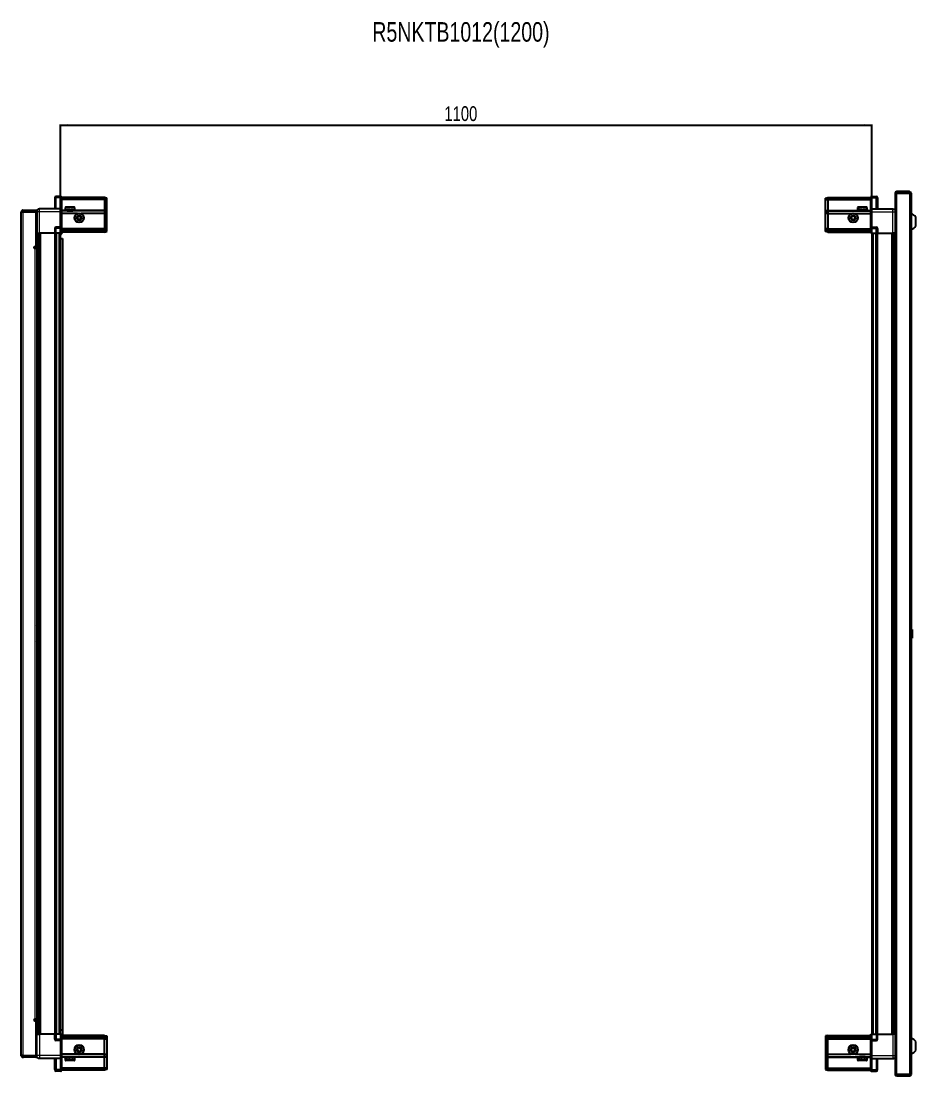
# Model space of a CAD drawing. Header units: millimetres. Extents: x -659 to 3232, y -1210 to 1604.
# Drawn here: x 718 to 1931, y 174 to 1604 of the extents above; entities that cross this region are included whole.
import ezdxf

# ---------------------------------------------------------------- set-up
doc = ezdxf.new("R2010")
doc.units = ezdxf.units.MM
doc.layers.add('FORMAT', color=7, linetype='Continuous')
doc.styles.add('SLDTEXTSTYLE0', font='TXT', dxfattribs={"width": 0.75})
doc.dimstyles.new('SLDDIMSTYLE0', dxfattribs={"dimtxt": 20, "dimasz": 10, "dimexe": 0, "dimexo": 0.0625, "dimgap": 5, "dimtad": 2, "dimdec": 1, "dimrnd": 1e-09, "dimzin": 12, "dimdsep": 46, "dimtxsty": 'SLDTEXTSTYLE0', "dimsah": 1, "dimcen": 0.09, "dimadec": 0, "dimazin": 3, "dimtfac": 1, "dimtofl": 0, "dimtmove": 0, "dimatfit": 3, "dimfxl": 0, "dimfrac": 2, "dimtolj": 1, "dimtzin": 12, "dimarcsym": 0})

# ---------------------------------------------------------------- blocks, each defined once
blk = doc.blocks.new('_D_6')
at = {"layer": 'FORMAT'}
for p, q in [((771.5, 1316.3), (771.5, 1463.8)), ((771.5, 1462.8), (1871.5, 1462.8)), ((1871.5, 1316.3), (1871.5, 1463.8))]:
    blk.add_line(p, q, dxfattribs=at)
for points in [[(771.5, 1462.8), (781.5, 1461.3), (781.5, 1464.4)], [(1871.5, 1462.8), (1861.5, 1464.4), (1861.5, 1461.3)]]:
    blk.add_solid(points, dxfattribs=at)
at = {"layer": 'FORMAT', "insert": (1292, 1488.6), "char_height": 20, "attachment_point": 1, "style": 'SLDTEXTSTYLE0'}
blk.add_mtext('1100', dxfattribs=at)

msp = doc.modelspace()

# ---------------------------------------------------------------- linework, layer by layer
at = {"color": 7, "linetype": 'Continuous', "lineweight": 25}
for p, q in [((763.67, 1364.33), (763.67, 1349.33)), ((771.67, 1366.33), (765.67, 1366.33)), ((771.67, 1366.33), (772.01, 1366.33)), ((771.67, 1366.33), (771.67, 1364.33)), ((771.67, 1349.53), (771.67, 1364.33)), ((771.67, 1349.53), (771.67, 1364.33)), ((772.87, 1365.83), (772.01, 1366.33)), ((772.87, 1364.33), (772.87, 1365.83)), ((831.17, 1364.83), (772.87, 1364.83)), ((772.87, 1364.33), (772.87, 1349.53)), ((831.17, 1362.33), (772.87, 1362.33)), ((831.17, 1364.83), (831.17, 1362.33)), ((834.17, 1364.03), (831.17, 1364.83)), ((831.17, 1362.33), (831.17, 1347.83)), ((834.17, 1362.17), (831.17, 1362.33)), ((834.17, 1362.17), (834.17, 1364.03)), ((834.17, 1347.83), (834.17, 1362.17)), ((1808.87, 1364.03), (1811.87, 1364.83)), ((1808.87, 1362.17), (1808.87, 1364.03)), ((1808.87, 1362.17), (1811.87, 1362.33)), ((1808.87, 1347.83), (1808.87, 1362.17)), ((1811.87, 1364.83), (1811.87, 1362.33)), ((1811.87, 1364.83), (1870.17, 1364.83)), ((1811.87, 1362.33), (1811.87, 1347.83)), ((1811.87, 1362.33), (1870.17, 1362.33)), ((1871.04, 1366.33), (1870.17, 1365.83)), ((1871.04, 1366.33), (1870.17, 1365.83)), ((1870.17, 1365.83), (1870.17, 1364.33)), ((1870.17, 1349.53), (1870.17, 1364.33)), ((1871.37, 1366.33), (1871.04, 1366.33)), ((1871.37, 1366.33), (1871.04, 1366.33)), ((1871.37, 1366.33), (1871.37, 1366.33)), ((1871.37, 1364.33), (1871.37, 1366.33)), ((1871.37, 1366.33), (1877.37, 1366.33)), ((1871.37, 1364.33), (1871.37, 1349.53)), ((1879.37, 1364.33), (1879.37, 1349.33)), ((1903.37, 1370.73), (1903.37, 1358.33)), ((1904.87, 1370.73), (1904.87, 1358.33)), ((1905.37, 1357.83), (1905.37, 1370.73)), ((1905.37, 1370.73), (1922.77, 1370.73)), ((1922.77, 1372.83), (1905.47, 1372.83)), ((1922.77, 1371.33), (1905.47, 1371.33)), ((1922.77, 1371.33), (1922.77, 1372.83)), ((1922.77, 1370.73), (1924.87, 1370.73)), ((1924.87, 1370.73), (1924.87, 175.93)), ((719.67, 1345.48), (718.17, 1345.48)), ((718.17, 1344.98), (718.17, 1345.48)), ((718.17, 201.68), (718.17, 1344.98)), ((720.27, 1346.08), (720.27, 1347.58)), ((720.27, 1347.58), (721.17, 1347.58)), ((720.27, 1346.08), (721.17, 1346.08)), ((720.27, 1345.58), (737.67, 1345.58)), ((721.17, 1346.08), (721.17, 1347.58)), ((721.17, 1347.58), (737.67, 1347.58)), ((721.17, 1346.08), (737.67, 1346.08)), ((737.67, 1346.08), (737.67, 1347.58)), ((739.17, 1345.58), (737.67, 1345.58)), ((737.67, 1345.58), (737.67, 1298.08)), ((739.17, 1345.33), (739.17, 1316.33)), ((771.67, 1349.33), (742.67, 1349.33)), ((771.67, 1349.33), (771.67, 1349.53)), ((771.67, 1349.33), (772.87, 1349.33)), ((771.67, 1345.33), (771.67, 1349.33)), ((771.67, 1325.03), (771.67, 1345.33)), ((772.87, 1349.53), (772.87, 1349.33)), ((772.87, 1349.33), (772.87, 1345.33)), ((831.17, 1346.83), (772.87, 1346.83)), ((772.87, 1345.33), (772.87, 1325.03)), ((777.67, 1351.23), (777.67, 1348.83)), ((777.67, 1348.83), (777.67, 1348.33)), ((777.67, 1348.33), (777.81, 1348.33)), ((778, 1348.83), (777.81, 1348.83)), ((777.81, 1348.83), (777.81, 1348.33)), ((777.81, 1348.33), (778, 1348.33)), ((778, 1348.83), (778, 1348.33)), ((778, 1348.33), (778.53, 1348.33)), ((778.47, 1352.03), (785.64, 1352.03)), ((778.93, 1348.83), (778.53, 1348.83)), ((778.53, 1348.83), (778.53, 1348.33)), ((778.53, 1348.33), (778.93, 1348.33)), ((778.93, 1348.83), (778.93, 1348.33)), ((778.93, 1348.33), (779.8, 1348.33)), ((779.77, 1348.33), (779.77, 1348.23)), ((779.77, 1348.23), (788.57, 1348.23)), ((780.37, 1348.83), (779.8, 1348.83)), ((779.8, 1348.83), (779.8, 1348.33)), ((779.8, 1348.33), (780.37, 1348.33)), ((780.17, 1347.83), (780.86, 1347.35)), ((780.17, 1347.83), (785.2, 1347.83)), ((780.86, 1347.35), (780.17, 1346.86)), ((780.17, 1346.86), (780.17, 1346.83)), ((780.17, 1346.86), (785.2, 1346.86)), ((780.37, 1348.83), (780.37, 1348.33)), ((780.37, 1348.33), (781.49, 1348.33)), ((780.86, 1347.35), (785.03, 1347.35)), ((782.18, 1348.83), (781.49, 1348.83)), ((781.49, 1348.83), (781.49, 1348.33)), ((781.49, 1348.33), (782.18, 1348.33)), ((782.18, 1348.83), (782.18, 1348.33)), ((782.18, 1348.33), (783.46, 1348.33)), ((784.19, 1348.83), (783.46, 1348.83)), ((783.46, 1348.83), (783.46, 1348.33)), ((783.46, 1348.33), (783.69, 1348.33)), ((783.69, 1348.83), (783.69, 1348.33)), ((784.19, 1348.83), (784.19, 1348.33)), ((784.19, 1348.83), (784.19, 1348.33)), ((784.19, 1348.33), (785.49, 1348.33)), ((784.19, 1348.33), (784.19, 1348.33)), ((785.03, 1347.35), (787.48, 1347.35)), ((785.2, 1347.83), (788.17, 1347.83)), ((785.2, 1346.86), (788.17, 1346.86)), ((786.2, 1348.83), (785.49, 1348.83)), ((785.49, 1348.83), (785.49, 1348.33)), ((785.55, 1348.83), (785.55, 1348.33)), ((785.55, 1348.33), (786.2, 1348.33)), ((785.64, 1352.03), (789.87, 1352.03)), ((786.2, 1348.83), (786.2, 1348.33)), ((786.2, 1348.33), (787.39, 1348.33)), ((788.01, 1348.83), (787.39, 1348.83)), ((787.39, 1348.83), (787.39, 1348.33)), ((787.39, 1348.33), (788.01, 1348.33)), ((787.48, 1347.35), (788.17, 1347.83)), ((788.17, 1346.86), (787.48, 1347.35)), ((788.01, 1348.83), (788.01, 1348.33)), ((788.01, 1348.33), (788.98, 1348.33)), ((788.17, 1346.83), (788.17, 1346.86)), ((788.57, 1348.23), (788.57, 1348.33)), ((789.44, 1348.83), (788.98, 1348.83)), ((788.98, 1348.83), (788.98, 1348.33)), ((788.98, 1348.33), (789.44, 1348.33)), ((789.44, 1348.83), (789.44, 1348.33)), ((789.44, 1348.33), (790.1, 1348.33)), ((790.36, 1348.83), (790.1, 1348.83)), ((790.1, 1348.83), (790.1, 1348.33)), ((790.1, 1348.33), (790.36, 1348.33)), ((790.36, 1348.83), (790.36, 1348.33)), ((790.36, 1348.33), (790.63, 1348.33)), ((790.67, 1348.83), (790.63, 1348.83)), ((790.63, 1348.83), (790.63, 1348.33)), ((790.63, 1348.33), (790.67, 1348.33)), ((790.67, 1348.83), (790.67, 1351.23)), ((790.67, 1348.83), (790.67, 1348.33)), ((831.17, 1347.83), (831.17, 1346.83)), ((831.17, 1346.83), (831.17, 1343.33)), ((834.17, 1346.03), (831.17, 1346.83)), ((834.17, 1346.03), (834.17, 1347.83)), ((834.17, 1343), (834.17, 1346.03)), ((1808.87, 1346.03), (1808.87, 1347.83)), ((1808.87, 1346.03), (1811.87, 1346.83)), ((1808.87, 1343), (1808.87, 1346.03)), ((1811.87, 1347.83), (1811.87, 1346.83)), ((1811.87, 1346.83), (1811.87, 1343.33)), ((1811.87, 1346.83), (1870.17, 1346.83)), ((1852.37, 1351.23), (1852.37, 1348.33)), ((1852.37, 1348.33), (1852.41, 1348.33)), ((1852.53, 1348.83), (1852.41, 1348.83)), ((1852.41, 1348.83), (1852.41, 1348.33)), ((1852.41, 1348.33), (1852.53, 1348.33)), ((1852.53, 1348.83), (1852.53, 1348.33)), ((1852.53, 1348.33), (1852.94, 1348.33)), ((1853.28, 1348.83), (1852.94, 1348.83)), ((1852.94, 1348.83), (1852.94, 1348.33)), ((1852.94, 1348.33), (1853.28, 1348.33)), ((1853.17, 1352.03), (1864.57, 1352.03)), ((1853.28, 1348.83), (1853.28, 1348.33)), ((1853.28, 1348.33), (1854.05, 1348.33)), ((1854.58, 1348.83), (1854.05, 1348.83)), ((1854.05, 1348.83), (1854.05, 1348.33)), ((1854.05, 1348.33), (1854.58, 1348.33)), ((1854.47, 1348.33), (1854.47, 1348.23)), ((1854.47, 1348.23), (1863.27, 1348.23)), ((1854.58, 1348.83), (1854.58, 1348.33)), ((1854.58, 1348.33), (1855.63, 1348.33)), ((1854.87, 1347.83), (1855.56, 1347.35)), ((1854.87, 1347.83), (1862.87, 1347.83)), ((1855.56, 1347.35), (1854.87, 1346.86)), ((1854.87, 1346.86), (1854.87, 1346.83)), ((1854.87, 1346.86), (1862.87, 1346.86)), ((1855.56, 1347.35), (1862.18, 1347.35)), ((1856.3, 1348.83), (1855.63, 1348.83)), ((1855.63, 1348.83), (1855.63, 1348.33)), ((1855.63, 1348.33), (1856.3, 1348.33)), ((1856.3, 1348.83), (1856.3, 1348.33)), ((1856.3, 1348.33), (1857.53, 1348.33)), ((1858.27, 1348.83), (1857.53, 1348.83)), ((1857.53, 1348.83), (1857.53, 1348.33)), ((1857.53, 1348.33), (1857.97, 1348.33)), ((1857.97, 1348.83), (1857.97, 1348.33)), ((1858.27, 1348.83), (1858.27, 1348.33)), ((1858.27, 1348.33), (1859.57, 1348.33)), ((1860.29, 1348.83), (1859.57, 1348.83)), ((1859.57, 1348.83), (1859.57, 1348.33)), ((1859.84, 1348.83), (1859.84, 1348.33)), ((1859.84, 1348.33), (1860.29, 1348.33)), ((1860.29, 1348.83), (1860.29, 1348.33)), ((1860.29, 1348.33), (1861.53, 1348.33)), ((1862.19, 1348.83), (1861.53, 1348.83)), ((1861.53, 1348.83), (1861.53, 1348.33)), ((1861.53, 1348.33), (1862.19, 1348.33)), ((1862.18, 1347.35), (1862.87, 1347.83)), ((1862.87, 1346.86), (1862.18, 1347.35)), ((1862.19, 1348.83), (1862.19, 1348.33)), ((1862.19, 1348.33), (1863.23, 1348.33)), ((1862.87, 1346.83), (1862.87, 1346.86)), ((1863.75, 1348.83), (1863.23, 1348.83)), ((1863.23, 1348.83), (1863.23, 1348.33)), ((1863.23, 1348.33), (1863.75, 1348.33)), ((1863.27, 1348.23), (1863.27, 1348.33)), ((1863.75, 1348.83), (1863.75, 1348.33)), ((1863.75, 1348.33), (1864.51, 1348.33)), ((1864.84, 1348.83), (1864.51, 1348.83)), ((1864.51, 1348.83), (1864.51, 1348.33)), ((1864.51, 1348.33), (1864.84, 1348.33)), ((1864.84, 1348.83), (1864.84, 1348.33)), ((1864.84, 1348.33), (1865.23, 1348.33)), ((1865.34, 1348.83), (1865.23, 1348.83)), ((1865.23, 1348.83), (1865.23, 1348.33)), ((1865.23, 1348.33), (1865.34, 1348.33)), ((1865.34, 1348.83), (1865.34, 1348.33)), ((1865.34, 1348.33), (1865.37, 1348.33)), ((1865.37, 1348.33), (1865.37, 1351.23)), ((1870.17, 1349.33), (1870.17, 1349.53)), ((1871.37, 1349.33), (1870.17, 1349.33)), ((1870.17, 1345.33), (1870.17, 1349.33)), ((1870.17, 1325.03), (1870.17, 1345.33)), ((1871.37, 1349.53), (1871.37, 1349.33)), ((1871.37, 1349.33), (1871.37, 1345.33)), ((1871.37, 1349.33), (1900.37, 1349.33)), ((1871.37, 1345.33), (1871.37, 1325.03)), ((1903.27, 1357.83), (1903.27, 188.83)), ((1903.27, 1357.83), (1905.37, 1357.83)), ((1903.37, 1358.33), (1904.87, 1358.33)), ((718.17, 1340.96), (717.87, 1340.96)), ((717.87, 1329.39), (717.87, 1340.96)), ((794.17, 1343.33), (772.87, 1343.33)), ((831.17, 1343.33), (799.17, 1343.33)), ((831.17, 1343.33), (831.17, 1322.83)), ((831.17, 1343.33), (834.17, 1343)), ((834.17, 1322.83), (834.17, 1343)), ((1811.87, 1343.33), (1808.87, 1343)), ((1808.87, 1322.83), (1808.87, 1343)), ((1811.87, 1343.33), (1811.87, 1322.83)), ((1811.87, 1343.33), (1843.87, 1343.33)), ((1848.87, 1343.33), (1870.17, 1343.33)), ((1931.47, 1326.33), (1931.47, 1338.33)), ((717.87, 1329.39), (718.17, 1329.39)), ((737.67, 1319.08), (739.17, 1319.08)), ((739.17, 1316.33), (737.67, 1316.33)), ((739.82, 230.33), (739.82, 1316.33)), ((741.62, 1316.33), (741.62, 230.33)), ((741.65, 1316.33), (741.65, 230.33)), ((763.67, 1316.33), (742.67, 1316.33)), ((763.67, 1322.83), (763.67, 1316.33)), ((763.67, 1316.33), (765.67, 1316.33)), ((764.32, 230.33), (764.32, 1316.33)), ((771.67, 1324.83), (765.67, 1324.83)), ((771.67, 1316.33), (765.67, 1316.33)), ((771.52, 230.33), (771.52, 1316.33)), ((771.67, 1324.83), (771.67, 1325.03)), ((771.67, 1324.83), (771.67, 1322.83)), ((771.67, 1324.83), (772.87, 1324.83)), ((771.67, 1316.33), (771.67, 1322.83)), ((771.67, 1316.33), (771.67, 1322.83)), ((771.67, 1316.33), (772.01, 1316.33)), ((771.67, 1316.33), (771.67, 1316.33)), ((772.01, 1316.33), (772.01, 1322.83)), ((772.87, 1316.33), (772.01, 1316.33)), ((772.01, 1316.33), (772.01, 1316.33)), ((772.87, 1325.03), (772.87, 1324.83)), ((772.87, 1324.15), (772.87, 1324.83)), ((772.87, 1324.15), (772.87, 1316.33)), ((831.17, 1321.83), (772.87, 1321.83)), ((831.17, 1320.83), (772.87, 1320.83)), ((831.17, 1319.33), (772.87, 1319.33)), ((831.17, 1317.83), (772.87, 1317.83)), ((831.17, 1322.83), (831.17, 1321.83)), ((831.17, 1321.83), (831.17, 1320.83)), ((831.17, 1321.83), (834.17, 1321.03)), ((831.17, 1320.83), (831.17, 1319.33)), ((831.17, 1320.83), (834.17, 1320.29)), ((831.17, 1319.33), (834.17, 1319.78)), ((831.17, 1319.33), (831.17, 1317.83)), ((831.17, 1317.83), (834.17, 1318.63)), ((834.17, 1321.03), (834.17, 1322.83)), ((834.17, 1320.29), (834.17, 1321.03)), ((834.17, 1319.78), (834.17, 1320.29)), ((834.17, 1318.63), (834.17, 1319.78)), ((1808.87, 1321.03), (1808.87, 1322.83)), ((1811.87, 1321.83), (1808.87, 1321.03)), ((1808.87, 1320.29), (1808.87, 1321.03)), ((1811.87, 1320.83), (1808.87, 1320.29)), ((1808.87, 1319.78), (1808.87, 1320.29)), ((1808.87, 1318.63), (1808.87, 1319.78)), ((1811.87, 1319.33), (1808.87, 1319.78)), ((1811.87, 1317.83), (1808.87, 1318.63)), ((1811.87, 1322.83), (1811.87, 1321.83)), ((1811.87, 1321.83), (1811.87, 1320.83)), ((1811.87, 1321.83), (1870.17, 1321.83)), ((1811.87, 1320.83), (1870.17, 1320.83)), ((1811.87, 1320.83), (1811.87, 1319.33)), ((1811.87, 1319.33), (1811.87, 1317.83)), ((1811.87, 1319.33), (1870.17, 1319.33)), ((1811.87, 1317.83), (1870.17, 1317.83)), ((1870.17, 1324.83), (1870.17, 1325.03)), ((1871.37, 1324.83), (1870.17, 1324.83)), ((1870.17, 1324.83), (1870.17, 1324.15)), ((1870.17, 1316.33), (1870.17, 1324.15)), ((1871.04, 1316.33), (1870.17, 1316.33)), ((1871.04, 1322.83), (1871.04, 1316.33)), ((1871.37, 1316.33), (1871.04, 1316.33)), ((1871.37, 1325.03), (1871.37, 1324.83)), ((1871.37, 1322.83), (1871.37, 1324.83)), ((1871.37, 1324.83), (1877.37, 1324.83)), ((1871.37, 1322.83), (1871.37, 1324.83)), ((1871.37, 1322.83), (1871.37, 1316.33)), ((1871.37, 1316.33), (1877.37, 1316.33)), ((1871.52, 1316.33), (1871.52, 230.33)), ((1879.37, 1316.33), (1877.37, 1316.33)), ((1878.72, 1316.33), (1878.72, 230.33)), ((1879.37, 1322.83), (1879.37, 1316.33)), ((1879.37, 1316.33), (1900.37, 1316.33)), ((1901.4, 230.33), (1901.4, 1316.33)), ((1901.43, 230.33), (1901.43, 1316.33)), ((1903.22, 1316.33), (1903.22, 230.33)), ((771.52, 1309.33), (774.02, 1309.33)), ((774.02, 1309.33), (774.02, 235.83)), ((737.67, 1298.08), (736.32, 1298.08)), ((736.32, 1296.08), (737.07, 1296.08)), ((737.07, 1296.08), (739.17, 1296.08)), ((739.17, 1296.08), (739.17, 250.58)), ((718.17, 779.11), (717.87, 779.11)), ((717.87, 767.54), (717.87, 779.11)), ((739.67, 782.83), (739.67, 763.83)), ((1925.86, 779.11), (1924.87, 778.13)), ((1926.37, 779.11), (1925.86, 779.11)), ((1925.86, 779.11), (1925.86, 767.54)), ((1926.37, 779.11), (1926.37, 767.54)), ((717.87, 767.54), (718.17, 767.54)), ((1924.87, 768.53), (1925.86, 767.54)), ((1925.86, 767.54), (1926.37, 767.54)), ((737.07, 250.58), (736.32, 250.58)), ((736.32, 248.58), (737.67, 248.58)), ((739.17, 250.58), (737.07, 250.58)), ((737.67, 248.58), (737.67, 201.08)), ((739.17, 230.33), (737.67, 230.33)), ((739.17, 201.33), (739.17, 230.33)), ((763.67, 230.33), (742.67, 230.33)), ((763.67, 223.83), (763.67, 230.33)), ((763.67, 230.33), (765.67, 230.33)), ((771.67, 230.33), (765.67, 230.33)), ((774.02, 235.83), (771.52, 235.83)), ((771.67, 230.33), (772.01, 230.33)), ((771.67, 223.83), (771.67, 230.33)), ((772.01, 223.83), (772.01, 230.33)), ((772.01, 230.33), (772.87, 230.33)), ((772.87, 230.33), (772.87, 222.51)), ((774.02, 235.83), (774.02, 228.83)), ((1870.17, 222.51), (1870.17, 230.33)), ((1870.17, 230.33), (1871.04, 230.33)), ((1871.04, 230.33), (1871.04, 230.33)), ((1871.04, 230.33), (1871.04, 223.83)), ((1871.37, 230.33), (1871.04, 230.33)), ((1871.37, 230.33), (1871.37, 230.33)), ((1871.37, 230.33), (1871.37, 223.83)), ((1871.37, 230.33), (1877.37, 230.33)), ((1871.37, 230.33), (1871.37, 223.83)), ((1879.37, 230.33), (1877.37, 230.33)), ((1879.37, 223.83), (1879.37, 230.33)), ((1879.37, 230.33), (1900.37, 230.33)), ((718.17, 217.26), (717.87, 217.26)), ((717.87, 207.59), (717.87, 217.26)), ((739.17, 227.58), (737.67, 227.58)), ((771.67, 221.83), (765.67, 221.83)), ((771.67, 223.83), (771.67, 221.83)), ((771.67, 223.83), (771.67, 221.83)), ((771.67, 221.83), (772.87, 221.83)), ((771.67, 221.63), (771.67, 221.83)), ((771.67, 201.33), (771.67, 221.63)), ((831.17, 228.83), (772.87, 228.83)), ((831.17, 227.33), (772.87, 227.33)), ((831.17, 225.83), (772.87, 225.83)), ((831.17, 224.83), (772.87, 224.83)), ((772.87, 221.83), (772.87, 222.51)), ((772.87, 221.83), (772.87, 221.63)), ((772.87, 221.63), (772.87, 201.33)), ((831.17, 227.33), (831.17, 228.83)), ((831.17, 228.83), (834.17, 228.03)), ((831.17, 225.83), (831.17, 227.33)), ((831.17, 227.33), (834.17, 226.87)), ((831.17, 225.83), (834.17, 226.37)), ((831.17, 224.83), (831.17, 225.83)), ((831.17, 224.83), (834.17, 225.63)), ((831.17, 223.83), (831.17, 224.83)), ((831.17, 203.33), (831.17, 223.83)), ((834.17, 228.03), (834.17, 226.87)), ((834.17, 226.87), (834.17, 226.37)), ((834.17, 226.37), (834.17, 225.63)), ((834.17, 225.63), (834.17, 223.83)), ((834.17, 223.83), (834.17, 203.66)), ((1811.87, 228.83), (1808.87, 228.03)), ((1808.87, 228.03), (1808.87, 226.87)), ((1811.87, 227.33), (1808.87, 226.87)), ((1808.87, 226.87), (1808.87, 226.37)), ((1811.87, 225.83), (1808.87, 226.37)), ((1808.87, 226.37), (1808.87, 225.63)), ((1811.87, 224.83), (1808.87, 225.63)), ((1808.87, 225.63), (1808.87, 223.83)), ((1808.87, 223.83), (1808.87, 203.66)), ((1811.87, 227.33), (1811.87, 228.83)), ((1811.87, 228.83), (1870.17, 228.83)), ((1811.87, 225.83), (1811.87, 227.33)), ((1811.87, 227.33), (1870.17, 227.33)), ((1811.87, 224.83), (1811.87, 225.83)), ((1811.87, 225.83), (1870.17, 225.83)), ((1811.87, 224.83), (1870.17, 224.83)), ((1811.87, 223.83), (1811.87, 224.83)), ((1811.87, 203.33), (1811.87, 223.83)), ((1870.17, 222.51), (1870.17, 221.83)), ((1871.37, 221.83), (1870.17, 221.83)), ((1870.17, 221.63), (1870.17, 221.83)), ((1870.17, 201.33), (1870.17, 221.63)), ((1871.37, 221.83), (1871.37, 223.83)), ((1871.37, 221.83), (1871.37, 221.63)), ((1871.37, 221.83), (1877.37, 221.83)), ((1871.37, 221.63), (1871.37, 201.33)), ((1931.47, 208.33), (1931.47, 220.33)), ((717.87, 205.69), (717.87, 207.59)), ((717.87, 205.69), (718.17, 205.69)), ((718.17, 201.18), (718.17, 201.68)), ((719.67, 201.18), (718.17, 201.18)), ((737.67, 201.08), (720.27, 201.08)), ((720.27, 200.58), (720.27, 199.08)), ((720.27, 200.58), (721.17, 200.58)), ((737.67, 200.58), (721.17, 200.58)), ((721.17, 200.58), (721.17, 199.08)), ((737.67, 201.08), (739.17, 201.08)), ((737.67, 200.58), (737.67, 199.08)), ((771.67, 197.33), (771.67, 201.33)), ((794.17, 203.33), (772.87, 203.33)), ((772.87, 201.33), (772.87, 197.33)), ((831.17, 203.33), (799.17, 203.33)), ((831.17, 203.33), (834.17, 203.66)), ((831.17, 199.83), (831.17, 203.33)), ((834.17, 200.63), (831.17, 199.83)), ((834.17, 203.66), (834.17, 200.63)), ((834.17, 200.63), (834.17, 198.83)), ((1811.87, 203.33), (1808.87, 203.66)), ((1808.87, 203.66), (1808.87, 200.63)), ((1808.87, 200.63), (1811.87, 199.83)), ((1808.87, 200.63), (1808.87, 198.83)), ((1811.87, 203.33), (1843.87, 203.33)), ((1811.87, 199.83), (1811.87, 203.33)), ((1848.87, 203.33), (1870.17, 203.33)), ((1870.17, 197.33), (1870.17, 201.33)), ((1871.37, 201.33), (1871.37, 197.33)), ((720.27, 199.08), (721.17, 199.08)), ((737.67, 199.08), (721.17, 199.08)), ((771.67, 197.33), (742.67, 197.33)), ((763.67, 182.33), (763.67, 197.33)), ((771.67, 197.33), (772.87, 197.33)), ((771.67, 197.13), (771.67, 197.33)), ((771.67, 182.33), (771.67, 197.13)), ((831.17, 199.83), (772.87, 199.83)), ((772.87, 197.33), (772.87, 197.13)), ((772.87, 197.13), (772.87, 182.33)), ((777.67, 198.33), (777.67, 195.43)), ((777.77, 198.33), (777.67, 198.33)), ((777.77, 197.83), (777.77, 198.33)), ((777.94, 198.33), (777.77, 198.33)), ((777.77, 197.83), (777.94, 197.83)), ((777.94, 197.83), (777.94, 198.33)), ((778.43, 198.33), (777.94, 198.33)), ((778.43, 197.83), (778.43, 198.33)), ((778.81, 198.33), (778.43, 198.33)), ((778.43, 197.83), (778.81, 197.83)), ((778.62, 194.63), (778.47, 194.63)), ((789.87, 194.63), (778.62, 194.63)), ((778.81, 197.83), (778.81, 198.33)), ((779.65, 198.33), (778.81, 198.33)), ((779.65, 197.83), (779.65, 198.33)), ((780.2, 198.33), (779.65, 198.33)), ((779.65, 197.83), (780.2, 197.83)), ((779.77, 198.43), (779.77, 198.33)), ((785.17, 198.43), (779.77, 198.43)), ((780.17, 199.83), (780.17, 199.8)), ((780.17, 199.8), (780.86, 199.31)), ((780.28, 199.8), (780.17, 199.8)), ((780.86, 199.31), (780.17, 198.83)), ((780.28, 198.83), (780.17, 198.83)), ((780.2, 197.83), (780.2, 198.33)), ((781.31, 198.33), (780.2, 198.33)), ((788.17, 199.8), (780.28, 199.8)), ((788.17, 198.83), (780.28, 198.83)), ((780.95, 199.31), (780.86, 199.31)), ((787.48, 199.31), (780.95, 199.31)), ((781.31, 197.83), (781.31, 198.33)), ((781.99, 198.33), (781.31, 198.33)), ((781.31, 197.83), (781.99, 197.83)), ((781.99, 197.83), (781.99, 198.33)), ((783.25, 198.33), (781.99, 198.33)), ((783.25, 197.83), (783.25, 198.33)), ((783.55, 198.33), (783.25, 198.33)), ((783.25, 197.83), (783.99, 197.83)), ((783.55, 197.83), (783.55, 198.33)), ((783.99, 197.83), (783.99, 198.33)), ((785.29, 198.33), (783.99, 198.33)), ((788.57, 198.43), (785.17, 198.43)), ((785.29, 197.83), (785.29, 198.33)), ((785.29, 197.83), (786, 197.83)), ((785.41, 197.83), (785.41, 198.33)), ((786, 198.33), (785.41, 198.33)), ((786, 197.83), (786, 198.33)), ((787.21, 198.33), (786, 198.33)), ((787.21, 197.83), (787.21, 198.33)), ((787.84, 198.33), (787.21, 198.33)), ((787.21, 197.83), (787.84, 197.83)), ((787.48, 199.31), (788.17, 199.8)), ((788.17, 198.83), (787.48, 199.31)), ((787.84, 197.83), (787.84, 198.33)), ((788.84, 198.33), (787.84, 198.33)), ((788.17, 199.8), (788.17, 199.83)), ((788.57, 198.33), (788.57, 198.43)), ((788.84, 197.83), (788.84, 198.33)), ((789.32, 198.33), (788.84, 198.33)), ((788.84, 197.83), (789.32, 197.83)), ((789.32, 197.83), (789.32, 198.33)), ((790.01, 198.33), (789.32, 198.33)), ((790.01, 197.83), (790.01, 198.33)), ((790.3, 198.33), (790.01, 198.33)), ((790.01, 197.83), (790.3, 197.83)), ((790.3, 197.83), (790.3, 198.33)), ((790.61, 198.33), (790.3, 198.33)), ((790.61, 197.83), (790.61, 198.33)), ((790.67, 198.33), (790.61, 198.33)), ((790.61, 197.83), (790.67, 197.83)), ((790.67, 195.43), (790.67, 198.33)), ((790.67, 197.83), (790.67, 198.33)), ((790.67, 198.33), (790.67, 198.33)), ((831.17, 198.83), (831.17, 199.83)), ((831.17, 184.33), (831.17, 198.83)), ((834.17, 198.83), (834.17, 184.48)), ((1808.87, 198.83), (1808.87, 184.48)), ((1811.87, 199.83), (1870.17, 199.83)), ((1811.87, 198.83), (1811.87, 199.83)), ((1811.87, 184.33), (1811.87, 198.83)), ((1852.37, 198.33), (1852.37, 195.43)), ((1852.39, 198.33), (1852.37, 198.33)), ((1852.39, 197.83), (1852.39, 198.33)), ((1852.49, 198.33), (1852.39, 198.33)), ((1852.39, 197.83), (1852.49, 197.83)), ((1852.49, 197.83), (1852.49, 198.33)), ((1852.86, 198.33), (1852.49, 198.33)), ((1852.86, 197.83), (1852.86, 198.33)), ((1853.18, 198.33), (1852.86, 198.33)), ((1852.86, 197.83), (1853.18, 197.83)), ((1864.57, 194.63), (1853.17, 194.63)), ((1853.18, 197.83), (1853.18, 198.33)), ((1853.92, 198.33), (1853.18, 198.33)), ((1853.92, 197.83), (1853.92, 198.33)), ((1854.43, 198.33), (1853.92, 198.33)), ((1853.92, 197.83), (1854.43, 197.83)), ((1854.43, 197.83), (1854.43, 198.33)), ((1855.46, 198.33), (1854.43, 198.33)), ((1854.47, 198.43), (1854.47, 198.33)), ((1863.27, 198.43), (1854.47, 198.43)), ((1854.87, 199.83), (1854.87, 199.8)), ((1854.87, 199.8), (1855.56, 199.31)), ((1862.87, 199.8), (1854.87, 199.8)), ((1855.56, 199.31), (1854.87, 198.83)), ((1862.87, 198.83), (1854.87, 198.83)), ((1855.46, 197.83), (1855.46, 198.33)), ((1856.11, 198.33), (1855.46, 198.33)), ((1855.46, 197.83), (1856.11, 197.83)), ((1862.18, 199.31), (1855.56, 199.31)), ((1856.11, 197.83), (1856.11, 198.33)), ((1857.34, 198.33), (1856.11, 198.33)), ((1857.34, 197.83), (1857.34, 198.33)), ((1857.83, 198.33), (1857.34, 198.33)), ((1857.34, 197.83), (1858.07, 197.83)), ((1857.83, 197.83), (1857.83, 198.33)), ((1858.07, 197.83), (1858.07, 198.33)), ((1859.37, 198.33), (1858.07, 198.33)), ((1859.37, 197.83), (1859.37, 198.33)), ((1859.37, 197.83), (1860.1, 197.83)), ((1859.7, 197.83), (1859.7, 198.33)), ((1860.1, 198.33), (1859.7, 198.33)), ((1860.1, 197.83), (1860.1, 198.33)), ((1861.34, 198.33), (1860.1, 198.33)), ((1861.34, 197.83), (1861.34, 198.33)), ((1862.01, 198.33), (1861.34, 198.33)), ((1861.34, 197.83), (1862.01, 197.83)), ((1862.01, 197.83), (1862.01, 198.33)), ((1863.08, 198.33), (1862.01, 198.33)), ((1862.18, 199.31), (1862.87, 199.8)), ((1862.87, 198.83), (1862.18, 199.31)), ((1862.87, 199.8), (1862.87, 199.83)), ((1863.08, 197.83), (1863.08, 198.33)), ((1863.62, 198.33), (1863.08, 198.33)), ((1863.08, 197.83), (1863.62, 197.83)), ((1863.27, 198.33), (1863.27, 198.43)), ((1863.62, 197.83), (1863.62, 198.33)), ((1864.41, 198.33), (1863.62, 198.33)), ((1864.41, 197.83), (1864.41, 198.33)), ((1864.76, 198.33), (1864.41, 198.33)), ((1864.41, 197.83), (1864.76, 197.83)), ((1864.76, 197.83), (1864.76, 198.33)), ((1865.19, 198.33), (1864.76, 198.33)), ((1865.19, 197.83), (1865.19, 198.33)), ((1865.32, 198.33), (1865.19, 198.33)), ((1865.19, 197.83), (1865.32, 197.83)), ((1865.32, 197.83), (1865.32, 198.33)), ((1865.37, 198.33), (1865.32, 198.33)), ((1865.37, 195.43), (1865.37, 198.33)), ((1871.37, 197.33), (1870.17, 197.33)), ((1870.17, 197.13), (1870.17, 197.33)), ((1870.17, 182.33), (1870.17, 197.13)), ((1871.37, 197.33), (1871.37, 197.13)), ((1871.37, 197.33), (1900.37, 197.33)), ((1871.37, 197.13), (1871.37, 182.33)), ((1871.37, 197.13), (1871.37, 182.33)), ((1879.37, 182.33), (1879.37, 197.33)), ((1905.37, 188.83), (1903.27, 188.83)), ((1903.37, 188.33), (1903.37, 175.93)), ((1903.37, 188.33), (1904.87, 188.33)), ((1904.87, 188.33), (1904.87, 175.93)), ((1905.37, 175.93), (1905.37, 188.83)), ((771.67, 180.33), (765.67, 180.33)), ((771.67, 182.33), (771.67, 180.33)), ((771.67, 180.33), (772.01, 180.33)), ((771.67, 180.33), (772.01, 180.33)), ((771.67, 180.33), (771.67, 180.33)), ((772.01, 180.33), (772.87, 180.83)), ((772.01, 180.33), (772.87, 180.83)), ((831.17, 184.33), (772.87, 184.33)), ((772.87, 180.83), (772.87, 182.33)), ((831.17, 181.83), (772.87, 181.83)), ((834.17, 184.48), (831.17, 184.33)), ((831.17, 181.83), (831.17, 184.33)), ((834.17, 182.63), (831.17, 181.83)), ((834.17, 184.48), (834.17, 182.63)), ((1808.87, 184.48), (1811.87, 184.33)), ((1808.87, 184.48), (1808.87, 182.63)), ((1808.87, 182.63), (1811.87, 181.83)), ((1811.87, 184.33), (1870.17, 184.33)), ((1811.87, 181.83), (1811.87, 184.33)), ((1811.87, 181.83), (1870.17, 181.83)), ((1870.17, 182.33), (1870.17, 180.83)), ((1870.17, 180.83), (1871.04, 180.33)), ((1871.37, 180.33), (1871.04, 180.33)), ((1871.37, 180.33), (1871.37, 182.33)), ((1871.37, 180.33), (1877.37, 180.33)), ((1922.77, 175.93), (1905.37, 175.93)), ((1905.47, 175.33), (1922.77, 175.33)), ((1905.47, 173.83), (1922.77, 173.83)), ((1924.87, 175.93), (1922.77, 175.93)), ((1922.77, 175.33), (1922.77, 173.83))]:
    msp.add_line(p, q, dxfattribs=at)
at = {"color": 8, "linetype": 'Continuous', "lineweight": 18}
for p, q in [((765.67, 1364.33), (763.67, 1364.33)), ((765.67, 1364.33), (765.67, 1366.33)), ((765.67, 1349.33), (765.67, 1364.33)), ((771.67, 1364.33), (765.67, 1364.33)), ((771.67, 1364.33), (772.87, 1364.33)), ((1871.37, 1364.33), (1870.17, 1364.33)), ((1871.37, 1364.33), (1877.37, 1364.33)), ((1877.37, 1364.33), (1877.37, 1366.33)), ((1877.37, 1349.33), (1877.37, 1364.33)), ((1877.37, 1364.33), (1879.37, 1364.33)), ((1904.87, 1370.73), (1903.37, 1370.73)), ((1905.47, 1371.33), (1905.47, 1372.83)), ((1922.77, 1370.73), (1922.77, 175.93)), ((720.27, 1345.58), (720.27, 201.08)), ((742.67, 1316.33), (742.67, 1345.33)), ((771.67, 1345.33), (742.67, 1345.33)), ((771.67, 1349.53), (772.87, 1349.53)), ((771.67, 1345.33), (772.87, 1345.33)), ((780.17, 1347.83), (772.87, 1347.83)), ((777.67, 1351.23), (785.85, 1351.23)), ((785.85, 1351.23), (790.67, 1351.23)), ((831.17, 1347.83), (788.17, 1347.83)), ((834.17, 1347.83), (831.17, 1347.83)), ((1808.87, 1347.83), (1811.87, 1347.83)), ((1811.87, 1347.83), (1854.87, 1347.83)), ((1852.37, 1351.23), (1865.37, 1351.23)), ((1862.87, 1347.83), (1870.17, 1347.83)), ((1870.17, 1349.53), (1871.37, 1349.53)), ((1871.37, 1345.33), (1870.17, 1345.33)), ((1871.37, 1345.33), (1900.37, 1345.33)), ((1900.37, 1316.33), (1900.37, 1345.33)), ((1905.37, 1357.83), (1905.37, 188.83)), ((739.17, 1296.08), (739.17, 1316.33)), ((740.41, 1316.33), (740.41, 230.33)), ((742.86, 230.33), (742.86, 1316.33)), ((744.27, 1316.33), (744.27, 230.33)), ((763.67, 1322.83), (765.67, 1322.83)), ((763.67, 230.33), (763.67, 1316.33)), ((765.67, 1322.83), (765.67, 1324.83)), ((771.67, 1322.83), (765.67, 1322.83)), ((765.67, 1316.33), (765.67, 1322.83)), ((766.32, 230.33), (766.32, 1316.33)), ((769.52, 230.33), (769.52, 1316.33)), ((771.67, 1325.03), (772.87, 1325.03)), ((771.67, 1322.83), (772.01, 1322.83)), ((771.67, 1316.33), (772.01, 1316.33)), ((831.17, 1322.83), (772.87, 1322.83)), ((831.17, 1322.83), (834.17, 1322.83)), ((1811.87, 1322.83), (1808.87, 1322.83)), ((1811.87, 1322.83), (1870.17, 1322.83)), ((1870.17, 1325.03), (1871.37, 1325.03)), ((1871.37, 1322.83), (1871.04, 1322.83)), ((1871.37, 1322.83), (1877.37, 1322.83)), ((1873.52, 1316.33), (1873.52, 230.33)), ((1876.72, 1316.33), (1876.72, 230.33)), ((1877.37, 1322.83), (1877.37, 1324.83)), ((1879.37, 1322.83), (1877.37, 1322.83)), ((1877.37, 1316.33), (1877.37, 1322.83)), ((1879.37, 1316.33), (1879.37, 230.33)), ((1898.78, 230.33), (1898.78, 1316.33)), ((1900.19, 1316.33), (1900.19, 230.33)), ((1902.64, 230.33), (1902.64, 1316.33)), ((737.07, 250.58), (737.07, 1296.08)), ((739.17, 230.33), (739.17, 250.58)), ((742.67, 230.33), (742.67, 201.33)), ((765.67, 230.33), (765.67, 223.83)), ((1871.37, 230.33), (1871.04, 230.33)), ((1877.37, 230.33), (1877.37, 223.83)), ((1900.37, 230.33), (1900.37, 201.33)), ((763.67, 223.83), (765.67, 223.83)), ((765.67, 223.83), (765.67, 221.83)), ((771.67, 223.83), (765.67, 223.83)), ((771.67, 223.83), (772.01, 223.83)), ((772.87, 221.63), (771.67, 221.63)), ((831.17, 223.83), (772.87, 223.83)), ((831.17, 223.83), (834.17, 223.83)), ((1811.87, 223.83), (1808.87, 223.83)), ((1811.87, 223.83), (1870.17, 223.83)), ((1871.37, 221.63), (1870.17, 221.63)), ((1871.37, 223.83), (1871.04, 223.83)), ((1871.37, 223.83), (1877.37, 223.83)), ((1877.37, 223.83), (1877.37, 221.83)), ((1879.37, 223.83), (1877.37, 223.83)), ((771.67, 201.33), (742.67, 201.33)), ((771.67, 201.33), (772.87, 201.33)), ((1871.37, 201.33), (1870.17, 201.33)), ((1871.37, 201.33), (1900.37, 201.33)), ((765.67, 197.33), (765.67, 182.33)), ((772.87, 197.13), (771.67, 197.13)), ((780.17, 198.83), (772.87, 198.83)), ((777.84, 195.43), (777.67, 195.43)), ((790.67, 195.43), (777.84, 195.43)), ((831.17, 198.83), (788.17, 198.83)), ((834.17, 198.83), (831.17, 198.83)), ((1808.87, 198.83), (1811.87, 198.83)), ((1811.87, 198.83), (1854.87, 198.83)), ((1865.37, 195.43), (1852.37, 195.43)), ((1862.87, 198.83), (1870.17, 198.83)), ((1871.37, 197.13), (1870.17, 197.13)), ((1877.37, 197.33), (1877.37, 182.33)), ((765.67, 182.33), (763.67, 182.33)), ((765.67, 182.33), (765.67, 180.33)), ((771.67, 182.33), (765.67, 182.33)), ((771.67, 182.33), (772.87, 182.33)), ((1871.37, 182.33), (1870.17, 182.33)), ((1871.37, 182.33), (1877.37, 182.33)), ((1877.37, 182.33), (1879.37, 182.33)), ((1877.37, 182.33), (1877.37, 180.33)), ((1904.87, 175.93), (1903.37, 175.93)), ((1905.47, 175.33), (1905.47, 173.83))]:
    msp.add_line(p, q, dxfattribs=at)
at = {"color": 7, "linetype": 'Continuous', "lineweight": 25}
for centre, radius in [((796.67, 1337.33), 6.5), ((796.67, 1337.33), 3.46), ((1846.37, 1337.33), 6.5), ((1846.37, 1337.33), 3.46), ((796.67, 209.33), 6.5), ((1846.37, 209.33), 6.5), ((796.67, 209.33), 3.46), ((1846.37, 209.33), 3.46)]:
    msp.add_circle(centre, radius, dxfattribs=at)
at = {"color": 8, "linetype": 'Continuous', "lineweight": 18}
for centre in [(796.67, 1337.33), (1846.37, 1337.33), (796.67, 209.33), (1846.37, 209.33)]:
    msp.add_circle(centre, 5.7, dxfattribs=at)
at = {"color": 7, "linetype": 'Continuous', "lineweight": 25}
for centre, radius, start, end in [((765.67, 1364.33), 2, 90, 180), ((1877.37, 1364.33), 2, 0, 90), ((1905.47, 1370.73), 2.1, 90, 180), ((1905.47, 1370.73), 0.6, 90, 180), ((1922.77, 1370.73), 2.1, 0, 90), ((1922.77, 1370.73), 0.6, 0, 90), ((720.17, 1345.08), 0.5, 90, 117.52901), ((737.57, 1345.48), 0.6, 9.59407, 90), ((737.57, 1345.48), 2.1, 32.2369, 87.2706), ((778.47, 1351.23), 0.8, 90, 180), ((779.77, 1347.83), 0.4, 0, 90), ((788.57, 1347.83), 0.4, 90, 180), ((789.87, 1351.23), 0.8, 0, 90), ((1853.17, 1351.23), 0.8, 90, 180), ((1854.47, 1347.83), 0.4, 0, 90), ((1863.27, 1347.83), 0.4, 90, 180), ((1864.57, 1351.23), 0.8, 0, 90), ((796.67, 1337.33), 2.5, 161.00659, 221.00659), ((796.67, 1337.33), 2.5, 101.00659, 161.00659), ((796.67, 1337.33), 2.5, 221.00659, 281.00659), ((796.67, 1337.33), 2.5, 41.00659, 101.00659), ((796.67, 1337.33), 2.5, 281.00659, 341.00659), ((796.67, 1337.33), 2.5, 341.00659, 41.00659), ((1846.37, 1337.33), 2.5, 120.74103, 180.74103), ((1846.37, 1337.33), 2.5, 180.74103, 240.74103), ((1846.37, 1337.33), 2.5, 60.74103, 120.74103), ((1846.37, 1337.33), 2.5, 240.74103, 300.74103), ((1846.37, 1337.33), 2.5, 0.74103, 60.74103), ((1846.37, 1337.33), 2.5, 300.74103, 0.74103), ((1921.85, 1331.31), 11.91, 36.1266, 75.29965), ((765.67, 1322.83), 2, 90, 180), ((769.02, 1318.98), 5, 300, 346.70293), ((1877.37, 1322.83), 2, 0, 90), ((1921.85, 1333.35), 11.91, 284.70035, 323.8734), ((736.32, 1297.08), 1, 90, 270), ((736.67, 782.83), 3, 0, 33.55731), ((736.67, 763.83), 3, 326.44269, 0), ((736.32, 249.58), 1, 90, 270), ((765.67, 223.83), 2, 180, 270), ((1877.37, 223.83), 2, 270, 0), ((1921.85, 213.31), 11.91, 36.1266, 75.29965), ((720.17, 201.58), 0.5, 243.29122, 270), ((737.57, 201.18), 0.6, 270, 350.40593), ((796.67, 209.33), 2.5, 127.98423, 187.98423), ((796.67, 209.33), 2.5, 187.98423, 247.98423), ((796.67, 209.33), 2.5, 67.98423, 127.98423), ((796.67, 209.33), 2.5, 247.98423, 307.98423), ((796.67, 209.33), 2.5, 7.98423, 67.98423), ((796.67, 209.33), 2.5, 307.98423, 7.98423), ((1846.37, 209.33), 2.5, 155.91157, 215.91157), ((1846.37, 209.33), 2.5, 95.91157, 155.91157), ((1846.37, 209.33), 2.5, 215.91157, 275.91157), ((1846.37, 209.33), 2.5, 35.91157, 95.91157), ((1846.37, 209.33), 2.5, 275.91157, 335.91157), ((1846.37, 209.33), 2.5, 335.91157, 35.91157), ((1921.85, 215.35), 11.91, 284.70035, 323.8734), ((737.57, 201.18), 2.1, 272.7294, 327.8305), ((778.47, 195.43), 0.8, 180, 270), ((779.77, 198.83), 0.4, 270, 0), ((788.57, 198.83), 0.4, 180, 270), ((789.87, 195.43), 0.8, 270, 0), ((1853.17, 195.43), 0.8, 180, 270), ((1854.47, 198.83), 0.4, 270, 0), ((1863.27, 198.83), 0.4, 180, 270), ((1864.57, 195.43), 0.8, 270, 0), ((765.67, 182.33), 2, 180, 270), ((1877.37, 182.33), 2, 270, 0), ((1905.47, 175.93), 2.1, 180, 270), ((1905.47, 175.93), 0.6, 180, 270), ((1922.77, 175.93), 0.6, 270, 0), ((1922.77, 175.93), 2.1, 270, 0)]:
    msp.add_arc(centre, radius, start, end, dxfattribs=at)
for centre, start_param, end_param in [((775.47, 1322.83), 2.4188584, 3.1415927), ((1867.58, 1322.83), 0, 0.7227342), ((775.47, 223.83), 3.1415927, 3.8643269), ((1867.58, 223.83), 5.5604511, 6.2831853)]:
    msp.add_ellipse(centre, major_axis=(3.46, 0), ratio=0.5773503, start_param=start_param, end_param=end_param, dxfattribs=at)
for points, knots in [([(720.27, 1347.58), (720.02, 1347.55), (719.53, 1347.5), (718.89, 1347.11), (718.42, 1346.55), (718.2, 1345.97), (718.18, 1345.61), (718.17, 1345.48)], [0, 0, 0, 0, 0.23025534, 0.4485219, 0.6667858, 0.88504963, 1, 1, 1, 1]), ([(718.17, 1344.98), (718.2, 1345.03), (718.25, 1345.12), (718.65, 1345.25), (719.2, 1345.38), (719.78, 1345.49), (720.15, 1345.56), (720.27, 1345.58)], [0, 0, 0, 0, 0.2302553, 0.4485219, 0.6667858, 0.8850496, 1, 1, 1, 1]), ([(742.67, 1349.33), (742.23, 1349.28), (741.56, 1349.21), (740.74, 1348.77), (740.18, 1348.32), (739.73, 1347.76), (739.29, 1346.95), (739.22, 1346.27), (739.17, 1345.83)], [0, 0, 0, 0, 0.2394568, 0.3683607, 0.5, 0.6316393, 0.7605432, 1, 1, 1, 1]), ([(739.17, 1345.83), (739.17, 1345.82), (739.17, 1345.81), (739.17, 1345.69), (739.17, 1345.53), (739.17, 1345.4), (739.17, 1345.33)], [0, 0, 0, 0, 0.2493943, 0.5003335, 0.7501667, 1, 1, 1, 1]), ([(1900.37, 1349.33), (1900.81, 1349.28), (1901.49, 1349.21), (1902.3, 1348.77), (1902.86, 1348.34), (1903.14, 1347.96), (1903.27, 1347.78)], [0, 0, 0, 0, 0.3842982, 0.5911726, 0.8024372, 1, 1, 1, 1]), ([(793.84, 1336.78), (794.01, 1337.27), (794.32, 1338.18), (794.63, 1339.09), (794.78, 1339.51)], [0, 0, 0, 0, 0.5346859, 1, 1, 1, 1]), ([(795.73, 1334.6), (795.51, 1334.86), (794.97, 1335.48), (794.31, 1336.23), (793.92, 1336.68), (793.84, 1336.78)], [0, 0, 0, 0, 0.3629006, 0.8668753, 1, 1, 1, 1]), ([(794.78, 1339.51), (795.29, 1339.61), (796.23, 1339.79), (797.17, 1339.97), (797.61, 1340.06)], [0, 0, 0, 0, 0.5346859, 1, 1, 1, 1]), ([(798.57, 1335.15), (798.06, 1335.05), (797.11, 1334.87), (796.17, 1334.69), (795.73, 1334.6)], [0, 0, 0, 0, 0.53468586, 1, 1, 1, 1]), ([(797.61, 1340.06), (797.69, 1339.96), (798.09, 1339.51), (798.74, 1338.76), (799.28, 1338.14), (799.51, 1337.88)], [0, 0, 0, 0, 0.1331247, 0.6370994, 1, 1, 1, 1]), ([(799.51, 1337.88), (799.34, 1337.39), (799.03, 1336.48), (798.71, 1335.57), (798.57, 1335.15)], [0, 0, 0, 0, 0.5346859, 1, 1, 1, 1]), ([(1843.85, 1338.74), (1844.3, 1339), (1845.13, 1339.5), (1845.95, 1339.99), (1846.34, 1340.22)], [0, 0, 0, 0, 0.5346859, 1, 1, 1, 1]), ([(1843.89, 1335.85), (1843.89, 1335.98), (1843.88, 1336.58), (1843.87, 1337.57), (1843.86, 1338.4), (1843.85, 1338.74)], [0, 0, 0, 0, 0.1331247, 0.6370994, 1, 1, 1, 1]), ([(1846.41, 1334.44), (1845.96, 1334.7), (1845.12, 1335.17), (1844.28, 1335.64), (1843.89, 1335.85)], [0, 0, 0, 0, 0.5346859, 1, 1, 1, 1]), ([(1846.34, 1340.22), (1846.79, 1339.96), (1847.63, 1339.49), (1848.46, 1339.02), (1848.85, 1338.81)], [0, 0, 0, 0, 0.5346859, 1, 1, 1, 1]), ([(1848.89, 1335.92), (1848.45, 1335.66), (1847.62, 1335.16), (1846.79, 1334.67), (1846.41, 1334.44)], [0, 0, 0, 0, 0.5346859, 1, 1, 1, 1]), ([(1848.85, 1338.81), (1848.86, 1338.46), (1848.87, 1337.64), (1848.88, 1336.64), (1848.89, 1336.04), (1848.89, 1335.92)], [0, 0, 0, 0, 0.3629006, 0.8668753, 1, 1, 1, 1]), ([(739.17, 1316.33), (739.21, 1316.33), (739.29, 1316.33), (739.89, 1316.33), (740.78, 1316.33), (741.76, 1316.33), (742.42, 1316.33), (742.67, 1316.33)], [0, 0, 0, 0, 0.2146939, 0.4293877, 0.6440816, 0.8587754, 1, 1, 1, 1]), ([(1903.22, 1316.33), (1903.19, 1316.33), (1902.97, 1316.33), (1902.25, 1316.33), (1901.28, 1316.33), (1900.63, 1316.33), (1900.37, 1316.33)], [0, 0, 0, 0, 0.07170733, 0.42097906, 0.77025079, 1, 1, 1, 1]), ([(739.17, 230.33), (739.21, 230.33), (739.29, 230.33), (739.89, 230.33), (740.78, 230.33), (741.76, 230.33), (742.42, 230.33), (742.67, 230.33)], [0, 0, 0, 0, 0.2146939, 0.4293877, 0.6440816, 0.8587754, 1, 1, 1, 1]), ([(1903.22, 230.33), (1903.19, 230.33), (1902.97, 230.33), (1902.25, 230.33), (1901.28, 230.33), (1900.63, 230.33), (1900.37, 230.33)], [0, 0, 0, 0, 0.0717073, 0.4209791, 0.7702508, 1, 1, 1, 1]), ([(720.27, 201.08), (720.02, 201.13), (719.53, 201.22), (718.89, 201.35), (718.42, 201.48), (718.2, 201.59), (718.18, 201.66), (718.17, 201.68)], [0, 0, 0, 0, 0.2302553, 0.4485219, 0.6667858, 0.8850496, 1, 1, 1, 1]), ([(718.17, 201.18), (718.2, 200.93), (718.25, 200.43), (718.65, 199.79), (719.2, 199.33), (719.78, 199.11), (720.15, 199.09), (720.27, 199.08)], [0, 0, 0, 0, 0.2302553, 0.4485219, 0.6667858, 0.8850496, 1, 1, 1, 1]), ([(739.17, 200.83), (739.17, 200.84), (739.17, 200.85), (739.17, 200.97), (739.17, 201.13), (739.17, 201.26), (739.17, 201.33)], [0, 0, 0, 0, 0.2493943, 0.5003335, 0.7501667, 1, 1, 1, 1]), ([(742.67, 197.33), (742.23, 197.38), (741.56, 197.45), (740.74, 197.88), (740.18, 198.34), (739.73, 198.9), (739.29, 199.71), (739.22, 200.39), (739.17, 200.83)], [0, 0, 0, 0, 0.23945684, 0.36836066, 0.5, 0.63163934, 0.76054316, 1, 1, 1, 1]), ([(794, 210.41), (794.4, 210.73), (795.16, 211.32), (795.92, 211.91), (796.27, 212.19)], [0, 0, 0, 0, 0.5346859, 1, 1, 1, 1]), ([(794.4, 207.55), (794.38, 207.68), (794.3, 208.27), (794.16, 209.26), (794.04, 210.07), (794, 210.41)], [0, 0, 0, 0, 0.1331247, 0.6370994, 1, 1, 1, 1]), ([(797.07, 206.47), (796.6, 206.66), (795.7, 207.03), (794.81, 207.39), (794.4, 207.55)], [0, 0, 0, 0, 0.5346859, 1, 1, 1, 1]), ([(796.27, 212.19), (796.75, 212), (797.64, 211.63), (798.53, 211.27), (798.95, 211.11)], [0, 0, 0, 0, 0.5346859, 1, 1, 1, 1]), ([(799.35, 208.25), (798.94, 207.93), (798.18, 207.34), (797.43, 206.75), (797.07, 206.47)], [0, 0, 0, 0, 0.5346859, 1, 1, 1, 1]), ([(798.95, 211.11), (799, 210.76), (799.11, 209.95), (799.25, 208.96), (799.33, 208.37), (799.35, 208.25)], [0, 0, 0, 0, 0.3629006, 0.8668753, 1, 1, 1, 1]), ([(1843.5, 209.03), (1843.71, 209.5), (1844.11, 210.38), (1844.5, 211.26), (1844.68, 211.67)], [0, 0, 0, 0, 0.5346859, 1, 1, 1, 1]), ([(1845.19, 206.69), (1844.89, 207.11), (1844.33, 207.89), (1843.76, 208.67), (1843.5, 209.03)], [0, 0, 0, 0, 0.53468586, 1, 1, 1, 1]), ([(1844.68, 211.67), (1845.02, 211.7), (1845.84, 211.79), (1846.83, 211.89), (1847.43, 211.95), (1847.55, 211.96)], [0, 0, 0, 0, 0.3629006, 0.8668753, 1, 1, 1, 1]), ([(1848.07, 206.99), (1847.94, 206.98), (1847.35, 206.92), (1846.36, 206.81), (1845.54, 206.73), (1845.19, 206.69)], [0, 0, 0, 0, 0.13312467, 0.63709944, 1, 1, 1, 1]), ([(1847.55, 211.96), (1847.85, 211.55), (1848.42, 210.77), (1848.98, 209.99), (1849.24, 209.63)], [0, 0, 0, 0, 0.5346859, 1, 1, 1, 1]), ([(1849.24, 209.63), (1849.03, 209.16), (1848.64, 208.28), (1848.25, 207.4), (1848.07, 206.99)], [0, 0, 0, 0, 0.5346859, 1, 1, 1, 1]), ([(1900.37, 197.33), (1900.81, 197.38), (1901.49, 197.45), (1902.3, 197.89), (1902.86, 198.32), (1903.14, 198.7), (1903.27, 198.88)], [0, 0, 0, 0, 0.3842982, 0.5911726, 0.8024372, 1, 1, 1, 1])]:
    msp.add_open_spline(points, degree=3, knots=knots, dxfattribs=at)
for points in [[(720.27, 1346.08), (720.19, 1346.07), (720.04, 1346.05), (719.84, 1345.91), (719.7, 1345.72), (719.68, 1345.56), (719.67, 1345.48)], [(719.67, 201.18), (719.68, 201.1), (719.7, 200.94), (719.84, 200.75), (720.04, 200.61), (720.19, 200.59), (720.27, 200.58)]]:
    msp.add_open_spline(points, degree=3, dxfattribs=at)
at = {"color": 8, "linetype": 'Continuous', "lineweight": 18}
for points, knots in [([(742.67, 1345.33), (742.23, 1345.33), (741.56, 1345.33), (740.74, 1345.33), (740.18, 1345.33), (739.73, 1345.33), (739.29, 1345.33), (739.22, 1345.33), (739.17, 1345.33)], [0, 0, 0, 0, 0.23945684, 0.36836066, 0.5, 0.63163934, 0.76054316, 1, 1, 1, 1]), ([(1900.37, 1345.33), (1900.81, 1345.33), (1901.49, 1345.33), (1902.3, 1345.33), (1902.86, 1345.33), (1903.14, 1345.33), (1903.27, 1345.33)], [0, 0, 0, 0, 0.38429816, 0.59117259, 0.8024372, 1, 1, 1, 1]), ([(742.67, 201.33), (742.23, 201.33), (741.56, 201.33), (740.74, 201.33), (740.18, 201.33), (739.73, 201.33), (739.29, 201.33), (739.22, 201.33), (739.17, 201.33)], [0, 0, 0, 0, 0.2394568, 0.3683607, 0.5, 0.6316393, 0.7605432, 1, 1, 1, 1]), ([(1900.37, 201.33), (1900.81, 201.33), (1901.49, 201.33), (1902.3, 201.33), (1902.86, 201.33), (1903.14, 201.33), (1903.27, 201.33)], [0, 0, 0, 0, 0.3842982, 0.5911726, 0.8024372, 1, 1, 1, 1])]:
    msp.add_open_spline(points, degree=3, knots=knots, dxfattribs=at)
for points in [[(742.67, 1345.33), (742.67, 1345.85), (742.67, 1346.9), (742.67, 1348.22), (742.67, 1349.15), (742.67, 1349.27), (742.67, 1349.33)], [(1900.37, 1345.33), (1900.37, 1345.85), (1900.37, 1346.9), (1900.37, 1348.22), (1900.37, 1349.15), (1900.37, 1349.27), (1900.37, 1349.33)], [(742.67, 201.33), (742.67, 200.81), (742.67, 199.76), (742.67, 198.43), (742.67, 197.51), (742.67, 197.39), (742.67, 197.33)], [(1900.37, 201.33), (1900.37, 200.81), (1900.37, 199.76), (1900.37, 198.43), (1900.37, 197.51), (1900.37, 197.39), (1900.37, 197.33)]]:
    msp.add_open_spline(points, degree=3, dxfattribs=at)

# ---------------------------------------------------------------- texts
at = {"layer": 'FORMAT', "insert": (1194.18, 1602.68), "char_height": 26.4583, "attachment_point": 1, "style": 'SLDTEXTSTYLE0'}
msp.add_mtext('R5NKTB1012(1200)', dxfattribs=at)

# ---------------------------------------------------------------- dimensions: what is measured, and where the dimension line sits
at = {"layer": 'FORMAT'}
dim = msp.add_linear_dim(base=(1871.52, 1462.83), p1=(771.52, 1316.33), p2=(1871.52, 1316.33), dimstyle='SLDDIMSTYLE0', dxfattribs=at)
dim.commit()
dim.dimension.update_dxf_attribs({"geometry": '_D_6', "text_midpoint": (1321.52, 1462.83), "dimtype": 160})

doc.saveas('drawing.dxf')
